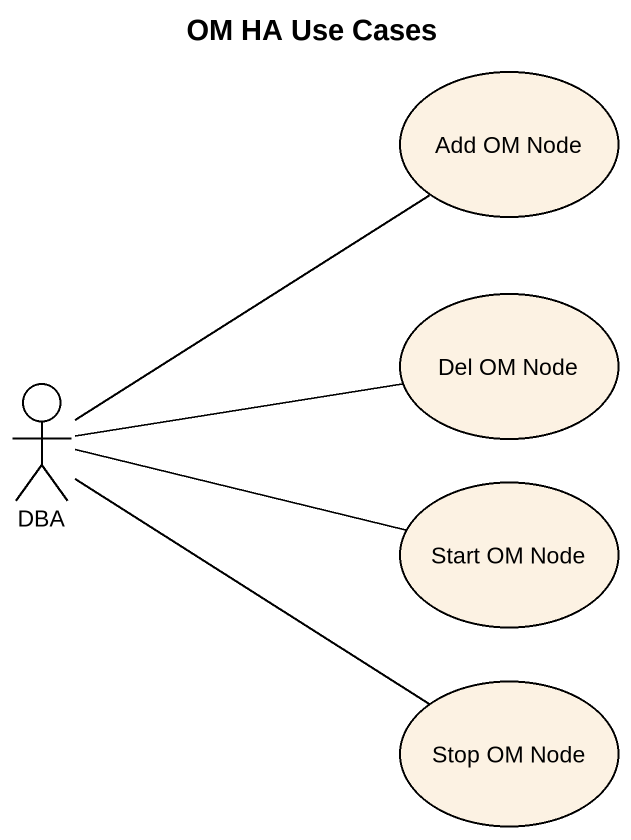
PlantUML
@startuml
title OM HA Use Cases
usecase "Add OM Node" as Add_OM_Node
usecase "Del OM Node" as Del_OM_Node
actor DBA
usecase "Start OM Node" as Start_OM_Node
usecase "Stop OM Node" as Stop_OM_Node
DBA -up- Add_OM_Node
DBA -right- Del_OM_Node
DBA -right- Start_OM_Node
DBA -right- Stop_OM_Node
@enduml
